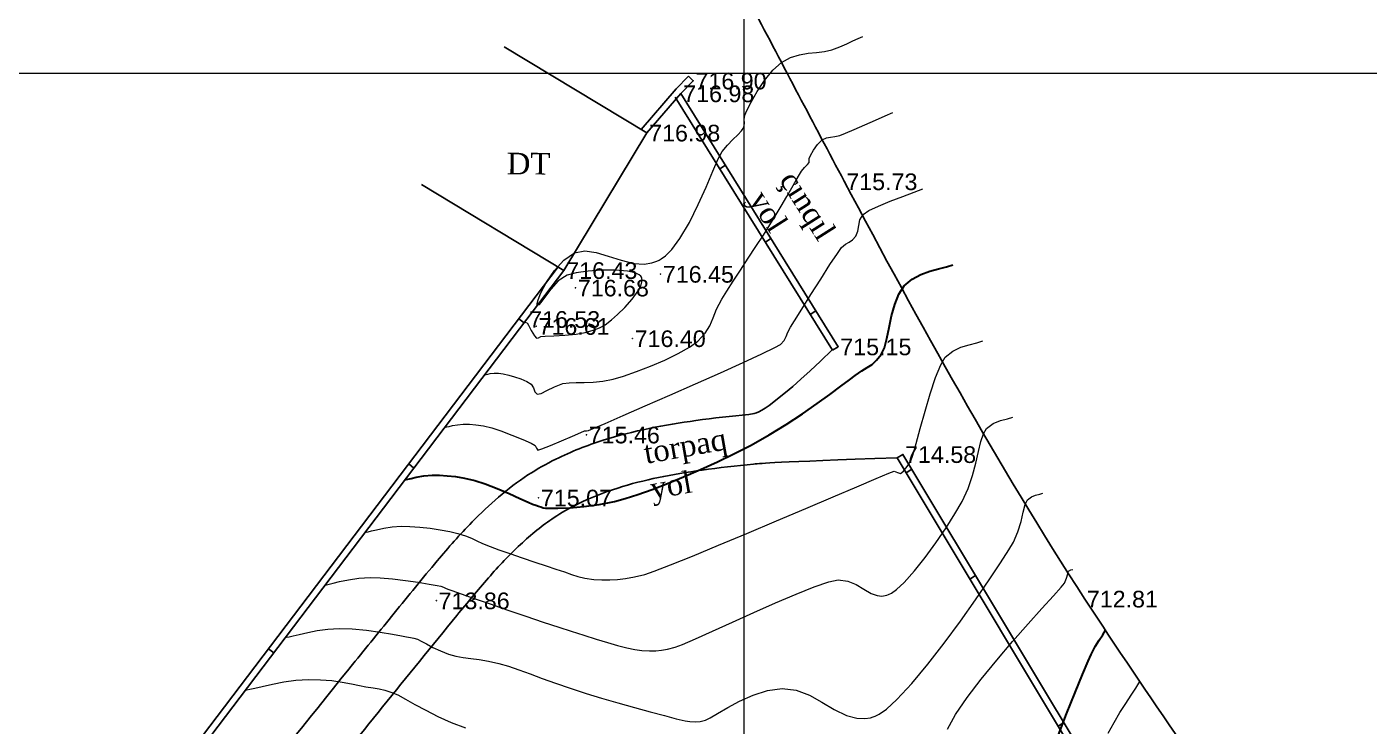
# Model space of a CAD drawing. Header units: feet. Extents: x 3381 to 683784, y 675186 to 4376258.
# Drawn here: x 678756.4 to 678837, y 4375034.5 to 4375076.5 of the extents above; entities that cross this region are included whole.
import ezdxf

# ---------------------------------------------------------------- set-up
doc = ezdxf.new("R2010")
doc.units = ezdxf.units.FT
doc.header["$MEASUREMENT"] = 0
doc.header["$PDMODE"] = 34
doc.header["$PDSIZE"] = 0.01
doc.layers.get('0').update_dxf_attribs({"linetype": 'CONTINUOUS'})
for name, color, linetype in [('0_Point_Height', 2, 'CONTINUOUS'), ('0_Point_Point', 7, 'CONTINUOUS'), ('Yazilar', 7, 'CONTINUOUS')]:
    doc.layers.add(name, color=color, linetype=linetype)
for name, color, linetype, lineweight in [('ANA HORIZONTAL', 24, 'CONTINUOUS', 30), ('HORIZANTAL', 24, 'CONTINUOUS', 13), ('km setka', 170, 'CONTINUOUS', 15)]:
    doc.layers.add(name, color=color, linetype=linetype, lineweight=lineweight)
doc.styles.get("Standard").update_dxf_attribs({"font": 'arial.ttf', "height": 2})

msp = doc.modelspace()

# ---------------------------------------------------------------- linework, layer by layer
at = {"linetype": 'Continuous'}
for p, q in [((678785.079, 4375075.316, 716.976), (678793.642, 4375070.152, 716.976)), ((678796.137, 4375073.553, 716.899), (678795.401, 4375072.787, 716.983)), ((678796.137, 4375073.553, 716.899), (678796.425, 4375073.276, 716.899)), ((678795.401, 4375072.787, 716.983), (678793.295, 4375070.362, 716.976)), ((678796.425, 4375073.276, 716.899), (678795.689, 4375072.51, 716.983)), ((678795.689, 4375072.51, 716.983), (678793.642, 4375070.152, 716.976)), ((678795.35, 4375072.299, 716.983), (678804.787, 4375057.1, 715.153)), ((678795.689, 4375072.51, 716.983), (678805.126, 4375057.311, 715.153)), ((678793.642, 4375070.152, 716.976), (678788.664, 4375061.896, 716.431)), ((678798.359, 4375068.211), (678798.025, 4375067.99)), ((678780.101, 4375067.06, 716.431), (678788.664, 4375061.896, 716.431)), ((678801.098, 4375063.799), (678800.765, 4375063.578)), ((678788.32, 4375062.104, 716.432), (678786.112, 4375059.2, 716.528)), ((678788.664, 4375061.896, 716.431), (678786.43, 4375058.958, 716.528)), ((678786.112, 4375059.2, 716.528), (678749.903, 4375011.5, 708.969)), ((678786.43, 4375058.958, 716.528), (678750.284, 4375011.34, 708.982)), ((678785.954, 4375058.992, 6.389), (678786.27, 4375058.746, 6.389)), ((678803.794, 4375059.457), (678803.461, 4375059.236)), ((678805.126, 4375057.311, 715.153), (678804.787, 4375057.1, 715.153)), ((678809.016, 4375050.844, 697.485), (678808.674, 4375050.638, 697.485)), ((678779.334, 4375050.271, -710.059), (678779.649, 4375050.025, -710.059)), ((678809.55, 4375049.955), (678809.217, 4375049.734)), ((678813.384, 4375043.574), (678813.05, 4375043.353)), ((678770.91, 4375039.173, -710.059), (678771.225, 4375038.927, -710.059)), ((678818.688, 4375034.747), (678818.354, 4375034.526))]:
    msp.add_line(p, q, dxfattribs=at)
at = {"linetype": 'Continuous', "elevation": 697.485}
for points in [[(678874.514, 4374947.13), (678863.187, 4374960.812), (678854.319, 4374975.193), (678842.51, 4374995.219), (678832.488, 4375012.161), (678821.361, 4375030.297), (678809.016, 4375050.844)], [(678874.206, 4374946.875), (678862.862, 4374960.578), (678853.977, 4374974.986), (678842.166, 4374995.016), (678832.146, 4375011.955), (678821.02, 4375030.089), (678808.674, 4375050.638)]]:
    msp.add_lwpolyline(points, dxfattribs=at)
at = {"linetype": 'Continuous'}
for points, knots in [([(678800.015, 4375077.644), (678801.836, 4375074.174), (678808.142, 4375062.155), (678818.038, 4375044.174), (678832.033, 4375024.91), (678842.805, 4375004.712), (678853.768, 4374986.826), (678862.895, 4374969.423), (678876.31, 4374950.902), (678892.91, 4374936.613), (678904.445, 4374921.776), (678912.375, 4374911.293), (678923.693, 4374899.375), (678931.942, 4374888.683), (678936.386, 4374882.923)], [0, 0, 0, 0, 11.75951, 40.72321, 61.46233, 83.054979, 109.290717, 124.392744, 141.962718, 177.533008, 189.558821, 198.276488, 216.955448, 238.768866, 238.768866, 238.768866, 238.768866]), ([(678804.772, 4375057.114), (678800.832, 4375053.35), (678800.303, 4375053.3), (678798.715, 4375053.14), (678797.651, 4375053.024), (678794.7, 4375052.617), (678792.822, 4375052.263), (678790.044, 4375051.385), (678789.093, 4375051.014), (678787.602, 4375050.276), (678787.043, 4375049.96), (678785.882, 4375049.205), (678785.294, 4375048.758), (678784.179, 4375047.808), (678783.65, 4375047.305), (678782.407, 4375046.033), (678781.717, 4375045.247), (678780.607, 4375043.929), (678780.173, 4375043.399), (678779.316, 4375042.352), (678778.891, 4375041.832), (678777.625, 4375040.276), (678776.792, 4375039.248), (678774.313, 4375036.181), (678772.686, 4375034.158), (678769.777, 4375030.563), (678768.5, 4375028.992), (678766.465, 4375026.514), (678765.723, 4375025.616), (678764.29, 4375023.894), (678763.601, 4375023.072), (678762.373, 4375021.618), (678761.839, 4375020.989), (678760.47, 4375019.387), (678759.596, 4375018.382), (678758.165, 4375016.441), (678757.578, 4375015.531), (678756.812, 4375013.877), (678756.564, 4375013.174), (678756.33, 4375012.052), (678756.276, 4375011.658), (678756.228, 4375010.864), (678756.233, 4375010.469), (678756.352, 4375008.869), (678756.668, 4375007.696), (678757.38, 4375005.852), (678757.716, 4375005.145), (678758.442, 4375003.809), (678758.833, 4375003.177), (678760.121, 4375001.254), (678761.069, 4375000.061), (678762.533, 4374998.127), (678763.084, 4374997.376), (678764.085, 4374995.845), (678764.532, 4374995.068), (678765.202, 4374993.597), (678765.444, 4374992.91), (678765.789, 4374991.475), (678765.894, 4374990.733), (678765.972, 4374989.136), (678765.925, 4374988.282), (678765.661, 4374986.602), (678765.445, 4374985.771), (678764.649, 4374983.537), (678763.917, 4374982.185), (678762.445, 4374980.038), (678761.791, 4374979.209), (678760.4, 4374977.602), (678759.661, 4374976.819), (678758.159, 4374975.267), (678757.398, 4374974.498), (678756.075, 4374973.113), (678755.511, 4374972.505), (678754.416, 4374971.253), (678753.888, 4374970.613), (678752.348, 4374968.667), (678751.383, 4374967.33), (678749.684, 4374964.866), (678748.936, 4374963.745), (678747.466, 4374961.476), (678746.748, 4374960.329), (678744.647, 4374956.855), (678743.32, 4374954.492), (678740.925, 4374949.803), (678739.845, 4374947.482), (678738.182, 4374943.457), (678737.545, 4374941.774), (678736.387, 4374938.368), (678735.865, 4374936.651), (678734.851, 4374933.022), (678734.369, 4374931.11), (678733.586, 4374927.817), (678733.27, 4374926.44), (678732.657, 4374923.676), (678732.362, 4374922.288), (678731.937, 4374920.115), (678731.792, 4374919.34), (678731.553, 4374917.94), (678731.458, 4374917.321), (678731.218, 4374915.357), (678731.142, 4374914.013), (678731.145, 4374910.996), (678731.266, 4374909.324), (678731.706, 4374906.033), (678732.022, 4374904.414), (678732.662, 4374901.698), (678732.956, 4374900.59), (678733.521, 4374898.591), (678733.787, 4374897.699), (678734.28, 4374896.085), (678734.506, 4374895.354), (678735.001, 4374893.881), (678735.271, 4374893.141), (678735.726, 4374892.05), (678735.883, 4374891.697), (678736.386, 4374890.643), (678736.747, 4374889.982), (678737.428, 4374888.712), (678737.748, 4374888.103), (678738.146, 4374887.201), (678738.267, 4374886.897), (678738.454, 4374886.343), (678738.525, 4374886.096), (678738.648, 4374885.572), (678738.7, 4374885.298), (678738.834, 4374884.462), (678738.896, 4374883.871), (678736.711, 4374879.458)], [0, 0, 0, 0, 1.504182, 1.504182, 4.512547, 4.512547, 9.897023, 9.897023, 12.795834, 12.795834, 14.604059, 14.604059, 16.662244, 16.662244, 18.72043, 18.72043, 21.69221, 21.69221, 23.690537, 23.690537, 25.688865, 25.688865, 29.68552, 29.68552, 37.678831, 37.678831, 43.858623, 43.858623, 47.338723, 47.338723, 50.479181, 50.479181, 52.843093, 52.843093, 56.452422, 56.452422, 59.343353, 59.343353, 61.301717, 61.301717, 62.310714, 62.310714, 63.319712, 63.319712, 66.426739, 66.426739, 68.50177, 68.50177, 70.576802, 70.576802, 75.092259, 75.092259, 77.984383, 77.984383, 80.876507, 80.876507, 83.368148, 83.368148, 85.859789, 85.859789, 88.693846, 88.693846, 91.527902, 91.527902, 96.504404, 96.504404, 99.813748, 99.813748, 103.123092, 103.123092, 106.359907, 106.359907, 108.778682, 108.778682, 111.197456, 111.197456, 116.035005, 116.035005, 120.025858, 120.025858, 124.016711, 124.016711, 131.998417, 131.998417, 139.538843, 139.538843, 144.840516, 144.840516, 150.142189, 150.142189, 155.992549, 155.992549, 160.212599, 160.212599, 164.43265, 164.43265, 166.77754, 166.77754, 168.584028, 168.584028, 172.423705, 172.423705, 177.221179, 177.221179, 182.018653, 182.018653, 185.384546, 185.384546, 188.140377, 188.140377, 190.397291, 190.397291, 192.654204, 192.654204, 193.73589, 193.73589, 195.899262, 195.899262, 198.062634, 198.062634, 199.190084, 199.190084, 200.13488, 200.13488, 201.079676, 201.079676, 202.923933, 202.923933, 202.923933, 202.923933]), ([(678808.675, 4375050.644), (678801.113, 4375050.364), (678800.583, 4375050.313), (678799.006, 4375050.154), (678797.969, 4375050.04), (678795.168, 4375049.652), (678793.46, 4375049.321), (678791.043, 4375048.553), (678790.235, 4375048.234), (678788.985, 4375047.612), (678788.517, 4375047.344), (678787.368, 4375046.586), (678786.697, 4375046.04), (678785.387, 4375044.816), (678784.75, 4375044.139), (678783.486, 4375042.704), (678782.86, 4375041.945), (678780.713, 4375039.324), (678779.234, 4375037.498), (678776.306, 4375033.873), (678774.857, 4375032.072), (678770.47, 4375026.65), (678767.493, 4375023.008), (678763.774, 4375018.635), (678763.29, 4375018.072), (678762.348, 4375016.963), (678761.892, 4375016.413), (678760.905, 4375015.124), (678760.408, 4375014.389), (678759.721, 4375013.07), (678759.494, 4375012.484), (678759.306, 4375011.644), (678759.267, 4375011.383), (678759.231, 4375010.855), (678759.233, 4375010.579), (678759.317, 4375009.469), (678759.547, 4375008.567), (678760.098, 4375007.14), (678760.343, 4375006.612), (678760.881, 4375005.592), (678761.175, 4375005.097), (678762.258, 4375003.417), (678763.151, 4375002.27), (678764.669, 4375000.279), (678765.282, 4374999.464), (678766.452, 4374997.728), (678767.007, 4374996.81), (678767.753, 4374995.256), (678768, 4374994.66), (678768.41, 4374993.426), (678768.571, 4374992.795), (678768.928, 4374990.881), (678768.998, 4374989.575), (678768.827, 4374987.174), (678768.626, 4374986.079), (678768.024, 4374983.969), (678767.623, 4374982.95), (678766.669, 4374981.011), (678766.117, 4374980.09), (678764.737, 4374978.074), (678763.873, 4374977.009), (678762.089, 4374975.003), (678761.168, 4374974.058), (678759.502, 4374972.352), (678758.752, 4374971.586), (678757.576, 4374970.311), (678757.131, 4374969.807), (678756.259, 4374968.772), (678755.833, 4374968.243), (678754.578, 4374966.626), (678753.774, 4374965.51), (678752.247, 4374963.301), (678751.52, 4374962.213), (678750.099, 4374960.024), (678749.404, 4374958.92), (678747.375, 4374955.577), (678746.095, 4374953.309), (678743.718, 4374948.693), (678742.621, 4374946.346), (678740.967, 4374942.342), (678740.351, 4374940.708), (678739.228, 4374937.401), (678738.719, 4374935.724), (678737.722, 4374932.141), (678737.242, 4374930.232), (678736.471, 4374926.978), (678736.165, 4374925.639), (678735.573, 4374922.966), (678735.29, 4374921.631), (678734.875, 4374919.505), (678734.726, 4374918.71), (678734.493, 4374917.322), (678734.404, 4374916.724), (678734.266, 4374915.531), (678734.217, 4374914.93), (678734.122, 4374913.122), (678734.131, 4374911.907), (678734.32, 4374908.773), (678734.601, 4374906.864), (678735.39, 4374903.057), (678735.898, 4374901.158), (678736.644, 4374898.618), (678736.838, 4374897.977), (678737.231, 4374896.699), (678737.428, 4374896.07), (678737.823, 4374894.907), (678738.018, 4374894.371), (678738.37, 4374893.497), (678738.518, 4374893.152), (678738.8, 4374892.546), (678738.931, 4374892.28), (678739.211, 4374891.736), (678739.358, 4374891.461), (678739.809, 4374890.62), (678740.124, 4374890.041), (678740.649, 4374888.969), (678740.866, 4374888.489), (678741.186, 4374887.646), (678741.303, 4374887.293), (678741.5, 4374886.574), (678741.578, 4374886.217), (678741.773, 4374885.158), (678741.849, 4374884.47), (678741.928, 4374883.728), (678741.936, 4374883.647), (678743.67, 4374879.335)], [0, 0, 0, 0, 1.519576, 1.519576, 4.558728, 4.558728, 9.930594, 9.930594, 12.837598, 12.837598, 14.698947, 14.698947, 17.596272, 17.596272, 20.493598, 20.493598, 23.430765, 23.430765, 30.540606, 30.540606, 37.650448, 37.650448, 51.870131, 51.870131, 53.943342, 53.943342, 56.016553, 56.016553, 58.839775, 58.839775, 61.186701, 61.186701, 62.257023, 62.257023, 63.327345, 63.327345, 66.426341, 66.426341, 68.26825, 68.26825, 70.110159, 70.110159, 74.62153, 74.62153, 77.595, 77.595, 80.568471, 80.568471, 82.304355, 82.304355, 84.04024, 84.04024, 87.512009, 87.512009, 90.504027, 90.504027, 93.496045, 93.496045, 96.488063, 96.488063, 100.372173, 100.372173, 104.256283, 104.256283, 107.517701, 107.517701, 109.618427, 109.618427, 111.719153, 111.719153, 115.920605, 115.920605, 119.858792, 119.858792, 123.796978, 123.796978, 131.673352, 131.673352, 139.553481, 139.553481, 144.894421, 144.894421, 150.235361, 150.235361, 156.190392, 156.190392, 160.321983, 160.321983, 164.453574, 164.453574, 166.899961, 166.899961, 168.797126, 168.797126, 170.694291, 170.694291, 174.488621, 174.488621, 180.488906, 180.488906, 186.48919, 186.48919, 188.508696, 188.508696, 190.528201, 190.528201, 192.322947, 192.322947, 193.52533, 193.52533, 194.478712, 194.478712, 195.432094, 195.432094, 197.338858, 197.338858, 198.784376, 198.784376, 199.759029, 199.759029, 200.733681, 200.733681, 202.682985, 202.682985, 202.923933, 202.923933, 202.923933, 202.923933])]:
    msp.add_open_spline(points, degree=3, knots=knots, dxfattribs=at)
at = {"layer": '0_Point_Point'}
for p in [(678796.425, 4375073.276, 716.899), (678795.689, 4375072.51, 716.983), (678793.642, 4375070.152, 716.976), (678805.487, 4375067.227, 715.731), (678788.664, 4375061.896, 716.431), (678794.463, 4375061.671, 716.448), (678789.357, 4375060.846, 716.68), (678786.43, 4375058.958, 716.528), (678786.996, 4375058.538, 716.608), (678792.772, 4375057.805, 716.396), (678805.126, 4375057.311, 715.153), (678790.013, 4375052.019, 715.458), (678809.016, 4375050.844, 714.578), (678787.137, 4375048.236, 715.073), (678780.994, 4375042.062, 713.864), (678819.934, 4375042.167, 712.806)]:
    msp.add_point(p, dxfattribs=at)
at = {"layer": 'ANA HORIZONTAL', "color": 16, "lineweight": 30}
for points, elevation in [([(678779.111, 4375049.316), (678779.167, 4375049.326), (678779.287, 4375049.351), (678779.487, 4375049.399), (678779.792, 4375049.47), (678780.234, 4375049.55), (678780.746, 4375049.59), (678781.187, 4375049.59), (678781.647, 4375049.566), (678782.143, 4375049.509), (678782.692, 4375049.413), (678783.313, 4375049.267), (678783.936, 4375049.069), (678784.649, 4375048.793), (678785.37, 4375048.488), (678786.018, 4375048.2), (678786.51, 4375047.976), (678786.767, 4375047.863), (678786.97, 4375047.79), (678787.138, 4375047.733), (678787.27, 4375047.691), (678787.414, 4375047.642), (678787.559, 4375047.612), (678787.783, 4375047.608), (678788.289, 4375047.613), (678789.005, 4375047.643), (678789.858, 4375047.71), (678790.776, 4375047.828), (678791.688, 4375048.011), (678792.338, 4375048.192), (678793.099, 4375048.437), (678793.951, 4375048.739), (678794.875, 4375049.093), (678795.852, 4375049.491), (678796.863, 4375049.928), (678797.887, 4375050.398), (678798.907, 4375050.893), (678799.904, 4375051.407), (678800.985, 4375052.016), (678802.018, 4375052.648), (678802.984, 4375053.281), (678803.864, 4375053.89), (678804.64, 4375054.449), (678805.294, 4375054.936), (678805.807, 4375055.324), (678806.162, 4375055.59), (678806.552, 4375055.854), (678806.881, 4375056.055), (678807.17, 4375056.249), (678807.444, 4375056.492), (678807.725, 4375056.84), (678807.909, 4375057.239), (678808.058, 4375057.797), (678808.195, 4375058.457), (678808.345, 4375059.162), (678808.53, 4375059.853), (678808.773, 4375060.473), (678809.098, 4375060.964), (678809.572, 4375061.369), (678810.099, 4375061.652), (678810.643, 4375061.848), (678811.169, 4375061.987), (678811.64, 4375062.103), (678812.021, 4375062.228)], 715), ([(678818.303, 4375033.844), (678818.857, 4375035.263), (678819.376, 4375036.553), (678819.82, 4375037.632), (678820.152, 4375038.42), (678820.335, 4375038.835), (678820.576, 4375039.3), (678820.812, 4375039.69), (678821.024, 4375040.015), (678821.194, 4375040.282)], 712.5)]:
    msp.add_lwpolyline(points, dxfattribs=dict(at, elevation=elevation))
at = {"layer": 'HORIZANTAL', "color": 16, "linetype": 'Continuous', "lineweight": 20}
for points, elevation in [([(678786.296, 4375058.781), (678786.3, 4375058.782), (678786.315, 4375058.785), (678786.326, 4375058.786), (678786.38, 4375058.773), (678786.444, 4375058.752), (678786.526, 4375058.604), (678786.699, 4375058.289), (678786.885, 4375057.97), (678787.006, 4375057.813), (678787.133, 4375057.849), (678787.28, 4375057.926), (678787.528, 4375057.942), (678788.051, 4375057.963), (678788.716, 4375058.001), (678789.389, 4375058.065), (678789.939, 4375058.165), (678790.417, 4375058.299), (678790.792, 4375058.435), (678791.136, 4375058.624), (678791.522, 4375058.919), (678791.876, 4375059.236), (678792.311, 4375059.666), (678792.75, 4375060.158), (678793.116, 4375060.66), (678793.304, 4375061.034), (678793.358, 4375061.28), (678793.343, 4375061.423), (678793.319, 4375061.486), (678793.286, 4375061.536), (678793.18, 4375061.626), (678792.933, 4375061.737), (678792.469, 4375061.841), (678791.736, 4375061.908), (678790.919, 4375061.91), (678790.107, 4375061.855), (678789.389, 4375061.751), (678788.857, 4375061.605), (678788.32, 4375061.256), (678787.866, 4375060.764), (678787.502, 4375060.265), (678787.281, 4375059.956), (678787.158, 4375059.822), (678787.099, 4375059.796), (678787.075, 4375059.806), (678787.062, 4375059.828), (678787.059, 4375059.913), (678787.11, 4375060.128), (678787.275, 4375060.545), (678787.616, 4375061.195), (678788.084, 4375061.884), (678788.652, 4375062.503), (678789.295, 4375062.941), (678789.91, 4375063.067), (678790.593, 4375062.973), (678791.326, 4375062.753), (678792.09, 4375062.503), (678792.866, 4375062.315), (678793.484, 4375062.274), (678793.939, 4375062.338), (678794.236, 4375062.437), (678794.383, 4375062.506), (678794.51, 4375062.58), (678794.762, 4375062.77), (678795.136, 4375063.15), (678795.62, 4375063.802), (678796.195, 4375064.778), (678796.725, 4375065.842), (678797.199, 4375066.898), (678797.605, 4375067.846), (678797.933, 4375068.591), (678798.171, 4375069.034), (678798.488, 4375069.421), (678798.811, 4375069.756), (678799.105, 4375070.041), (678799.336, 4375070.279), (678799.469, 4375070.472), (678799.513, 4375070.724), (678799.488, 4375070.949), (678799.521, 4375071.21), (678799.647, 4375071.497), (678799.903, 4375072), (678800.264, 4375072.63), (678800.705, 4375073.297), (678801.201, 4375073.91), (678801.729, 4375074.381), (678802.265, 4375074.673), (678802.801, 4375074.842), (678803.327, 4375074.931), (678803.834, 4375074.981), (678804.314, 4375075.038), (678804.758, 4375075.143), (678805.236, 4375075.319), (678805.657, 4375075.497), (678806.024, 4375075.668), (678806.341, 4375075.82), (678806.611, 4375075.944)], 716.5), ([(678783.901, 4375055.626), (678783.927, 4375055.631), (678783.984, 4375055.644), (678784.082, 4375055.667), (678784.236, 4375055.699), (678784.466, 4375055.721), (678784.723, 4375055.716), (678785.01, 4375055.684), (678785.353, 4375055.609), (678785.69, 4375055.51), (678786.078, 4375055.374), (678786.436, 4375055.22), (678786.687, 4375055.067), (678786.832, 4375054.839), (678786.907, 4375054.606), (678787.052, 4375054.457), (678787.289, 4375054.5), (678787.641, 4375054.681), (678788.084, 4375054.908), (678788.592, 4375055.091), (678788.972, 4375055.149), (678789.404, 4375055.164), (678789.885, 4375055.166), (678790.413, 4375055.182), (678790.988, 4375055.238), (678791.608, 4375055.362), (678792.247, 4375055.551), (678793.021, 4375055.818), (678793.868, 4375056.144), (678794.724, 4375056.509), (678795.524, 4375056.894), (678796.207, 4375057.28), (678796.708, 4375057.648), (678797.143, 4375058.119), (678797.416, 4375058.571), (678797.617, 4375059.039), (678797.833, 4375059.558), (678798.152, 4375060.163), (678798.452, 4375060.644), (678798.832, 4375061.238), (678799.267, 4375061.908), (678799.73, 4375062.619), (678800.196, 4375063.334), (678800.639, 4375064.017), (678801.033, 4375064.632), (678801.352, 4375065.142), (678801.708, 4375065.74), (678802.044, 4375066.322), (678802.346, 4375066.856), (678802.603, 4375067.312), (678802.801, 4375067.656), (678802.928, 4375067.859), (678803.117, 4375068.08), (678803.289, 4375068.251), (678803.382, 4375068.362), (678803.393, 4375068.49), (678803.4, 4375068.62), (678803.481, 4375068.791), (678803.657, 4375069.108), (678803.898, 4375069.458), (678804.173, 4375069.729), (678804.431, 4375069.858), (678804.671, 4375069.901), (678804.926, 4375069.925), (678805.232, 4375069.996), (678805.578, 4375070.131), (678806.104, 4375070.354), (678806.73, 4375070.628), (678807.377, 4375070.914), (678807.965, 4375071.175), (678808.414, 4375071.372)], 716), ([(678781.506, 4375052.471), (678781.544, 4375052.478), (678781.624, 4375052.495), (678781.759, 4375052.527), (678781.964, 4375052.575), (678782.262, 4375052.628), (678782.606, 4375052.656), (678782.978, 4375052.653), (678783.375, 4375052.623), (678783.819, 4375052.555), (678784.333, 4375052.438), (678784.878, 4375052.262), (678785.538, 4375052.008), (678786.185, 4375051.736), (678786.692, 4375051.508), (678786.93, 4375051.383), (678787.014, 4375051.222), (678787.098, 4375051.102), (678787.337, 4375051.174), (678787.856, 4375051.382), (678788.513, 4375051.66), (678789.168, 4375051.942), (678789.678, 4375052.163), (678789.903, 4375052.257), (678790.02, 4375052.267), (678790.137, 4375052.278), (678790.413, 4375052.395), (678791.138, 4375052.708), (678792.214, 4375053.175), (678793.542, 4375053.755), (678795.025, 4375054.405), (678796.565, 4375055.085), (678798.063, 4375055.751), (678799.421, 4375056.362), (678800.542, 4375056.877), (678801.327, 4375057.253), (678801.678, 4375057.449), (678801.889, 4375057.688), (678802.01, 4375057.921), (678802.114, 4375058.175), (678802.269, 4375058.479), (678802.509, 4375058.868), (678802.943, 4375059.563), (678803.493, 4375060.44), (678804.085, 4375061.374), (678804.642, 4375062.239), (678805.087, 4375062.911), (678805.343, 4375063.264), (678805.574, 4375063.466), (678805.789, 4375063.595), (678805.994, 4375063.728), (678806.195, 4375063.945), (678806.321, 4375064.251), (678806.37, 4375064.585), (678806.439, 4375064.925), (678806.628, 4375065.248), (678806.97, 4375065.481), (678807.549, 4375065.756), (678808.265, 4375066.049), (678809.016, 4375066.336), (678809.701, 4375066.594), (678810.217, 4375066.8)], 715.5), ([(678776.716, 4375046.161), (678776.775, 4375046.171), (678776.9, 4375046.197), (678777.105, 4375046.244), (678777.41, 4375046.318), (678777.843, 4375046.411), (678778.335, 4375046.487), (678778.886, 4375046.525), (678779.412, 4375046.516), (678780.001, 4375046.474), (678780.618, 4375046.405), (678781.229, 4375046.315), (678781.798, 4375046.21), (678782.292, 4375046.096), (678782.751, 4375045.956), (678783.107, 4375045.812), (678783.427, 4375045.66), (678783.777, 4375045.494), (678784.226, 4375045.31), (678784.751, 4375045.118), (678785.414, 4375044.883), (678786.153, 4375044.627), (678786.902, 4375044.373), (678787.599, 4375044.142), (678788.178, 4375043.958), (678788.699, 4375043.785), (678789.114, 4375043.633), (678789.495, 4375043.507), (678789.916, 4375043.408), (678790.449, 4375043.34), (678790.941, 4375043.309), (678791.408, 4375043.305), (678791.874, 4375043.333), (678792.365, 4375043.395), (678792.903, 4375043.495), (678793.515, 4375043.636), (678794.082, 4375043.827), (678795.068, 4375044.208), (678796.385, 4375044.74), (678797.943, 4375045.385), (678799.654, 4375046.102), (678801.431, 4375046.851), (678803.183, 4375047.594), (678804.824, 4375048.291), (678806.263, 4375048.902), (678807.414, 4375049.388), (678808.186, 4375049.71), (678808.492, 4375049.827), (678808.7, 4375049.751), (678808.888, 4375049.703), (678809.066, 4375049.837), (678809.281, 4375050.109), (678809.497, 4375050.462), (678809.617, 4375050.806), (678809.812, 4375051.488), (678810.064, 4375052.4), (678810.356, 4375053.436), (678810.67, 4375054.488), (678810.989, 4375055.451), (678811.294, 4375056.218), (678811.568, 4375056.68), (678812.013, 4375057.043), (678812.509, 4375057.279), (678813.007, 4375057.431), (678813.462, 4375057.542), (678813.824, 4375057.656)], 714.5), ([(678774.321, 4375043.005), (678774.395, 4375043.019), (678774.55, 4375043.051), (678774.805, 4375043.11), (678775.186, 4375043.202), (678775.726, 4375043.318), (678776.34, 4375043.413), (678777.026, 4375043.46), (678777.63, 4375043.44), (678778.361, 4375043.373), (678779.143, 4375043.275), (678779.9, 4375043.164), (678780.558, 4375043.057), (678781.04, 4375042.971), (678781.272, 4375042.925), (678781.422, 4375042.874), (678781.538, 4375042.82), (678781.686, 4375042.756), (678781.927, 4375042.67), (678782.479, 4375042.475), (678783.271, 4375042.197), (678784.232, 4375041.862), (678785.291, 4375041.494), (678786.378, 4375041.122), (678787.419, 4375040.769), (678788.346, 4375040.462), (678789.086, 4375040.226), (678789.865, 4375039.985), (678790.594, 4375039.758), (678791.269, 4375039.553), (678791.886, 4375039.374), (678792.44, 4375039.229), (678792.926, 4375039.125), (678793.339, 4375039.068), (678793.802, 4375039.039), (678794.176, 4375039.042), (678794.519, 4375039.079), (678794.889, 4375039.152), (678795.343, 4375039.261), (678795.791, 4375039.425), (678796.567, 4375039.759), (678797.593, 4375040.219), (678798.789, 4375040.761), (678800.077, 4375041.343), (678801.378, 4375041.92), (678802.612, 4375042.448), (678803.702, 4375042.885), (678804.567, 4375043.185), (678805.13, 4375043.307), (678805.718, 4375043.236), (678806.222, 4375043.021), (678806.675, 4375042.746), (678807.11, 4375042.494), (678807.47, 4375042.364), (678807.756, 4375042.337), (678807.96, 4375042.362), (678808.066, 4375042.39), (678808.15, 4375042.421), (678808.331, 4375042.516), (678808.636, 4375042.737), (678809.091, 4375043.158), (678809.713, 4375043.847), (678810.365, 4375044.66), (678811.01, 4375045.542), (678811.617, 4375046.433), (678812.151, 4375047.276), (678812.578, 4375048.014), (678812.938, 4375048.788), (678813.206, 4375049.567), (678813.408, 4375050.32), (678813.568, 4375051.012), (678813.709, 4375051.611), (678813.858, 4375052.084), (678814.037, 4375052.397), (678814.436, 4375052.701), (678814.878, 4375052.877), (678815.297, 4375052.985), (678815.628, 4375053.085)], 714), ([(678771.926, 4375039.85), (678771.999, 4375039.863), (678772.153, 4375039.894), (678772.401, 4375039.95), (678772.765, 4375040.038), (678773.275, 4375040.157), (678773.844, 4375040.267), (678774.475, 4375040.352), (678775.166, 4375040.394), (678775.946, 4375040.37), (678776.791, 4375040.287), (678777.619, 4375040.169), (678778.353, 4375040.046), (678778.91, 4375039.942), (678779.212, 4375039.884), (678779.452, 4375039.846), (678779.641, 4375039.81), (678779.871, 4375039.741), (678780.09, 4375039.638), (678780.399, 4375039.466), (678780.786, 4375039.256), (678781.236, 4375039.039), (678781.734, 4375038.847), (678782.167, 4375038.731), (678782.608, 4375038.653), (678783.073, 4375038.59), (678783.575, 4375038.523), (678784.128, 4375038.429), (678784.746, 4375038.288), (678785.327, 4375038.118), (678785.949, 4375037.908), (678786.622, 4375037.664), (678787.354, 4375037.394), (678788.154, 4375037.105), (678789.031, 4375036.802), (678789.994, 4375036.493), (678790.921, 4375036.215), (678791.903, 4375035.928), (678792.892, 4375035.648), (678793.84, 4375035.387), (678794.696, 4375035.158), (678795.412, 4375034.974), (678795.94, 4375034.849), (678796.229, 4375034.795), (678796.566, 4375034.781), (678796.839, 4375034.81), (678797.17, 4375034.886), (678797.443, 4375035.018), (678797.895, 4375035.291), (678798.496, 4375035.647), (678799.214, 4375036.031), (678800.02, 4375036.387), (678800.881, 4375036.658), (678801.768, 4375036.787), (678802.619, 4375036.689), (678803.409, 4375036.381), (678804.161, 4375035.959), (678804.897, 4375035.521), (678805.641, 4375035.164), (678806.258, 4375035), (678806.74, 4375034.982), (678807.073, 4375035.032), (678807.244, 4375035.077), (678807.358, 4375035.118), (678807.606, 4375035.248), (678808.028, 4375035.551), (678808.667, 4375036.132), (678809.56, 4375037.09), (678810.52, 4375038.24), (678811.506, 4375039.509), (678812.476, 4375040.824), (678813.39, 4375042.113), (678814.206, 4375043.304), (678814.883, 4375044.325), (678815.381, 4375045.103), (678815.658, 4375045.565), (678815.936, 4375046.197), (678816.12, 4375046.821), (678816.251, 4375047.383), (678816.366, 4375047.831), (678816.507, 4375048.113), (678816.739, 4375048.29), (678816.995, 4375048.392), (678817.239, 4375048.455), (678817.431, 4375048.513)], 713.5), ([(678811.708, 4375034.353), (678812.192, 4375035.23), (678812.884, 4375036.247), (678813.726, 4375037.352), (678814.656, 4375038.492), (678815.614, 4375039.614), (678816.542, 4375040.666), (678817.378, 4375041.594), (678818.063, 4375042.348), (678818.537, 4375042.873), (678818.739, 4375043.117), (678818.856, 4375043.414), (678818.921, 4375043.677), (678818.976, 4375043.829), (678819.112, 4375043.904), (678819.235, 4375043.941)], 713), ([(678769.531, 4375036.695), (678769.617, 4375036.71), (678769.799, 4375036.746), (678770.098, 4375036.812), (678770.542, 4375036.915), (678771.158, 4375037.053), (678771.833, 4375037.182), (678772.553, 4375037.281), (678773.306, 4375037.329), (678774.045, 4375037.316), (678774.727, 4375037.257), (678775.347, 4375037.168), (678775.897, 4375037.067), (678776.371, 4375036.969), (678776.764, 4375036.893), (678777.21, 4375036.822), (678777.558, 4375036.764), (678777.9, 4375036.686), (678778.328, 4375036.552), (678778.675, 4375036.398), (678779.138, 4375036.149), (678779.703, 4375035.832), (678780.359, 4375035.475), (678781.093, 4375035.104), (678781.895, 4375034.747), (678782.751, 4375034.43)], 713), ([(678821.344, 4375034.099), (678821.705, 4375034.751), (678822.063, 4375035.347), (678822.407, 4375035.889), (678822.726, 4375036.378), (678823.011, 4375036.815), (678823.252, 4375037.202)], 712)]:
    msp.add_lwpolyline(points, dxfattribs=dict(at, elevation=elevation))
at = {"layer": 'km setka', "flags": 128}
for points in [[(678799.461, 4375155.521), (678799.461, 4374699.736)], [(678599.655, 4375073.732), (679076.815, 4375073.732)], [(678599.655, 4375073.732), (679076.815, 4375073.732)]]:
    msp.add_lwpolyline(points, dxfattribs=at)

# ---------------------------------------------------------------- texts
at = {"layer": '0_Point_Height', "color": 0}
for s, p in [('716.90', (678796.561, 4375072.762, 716.899)), ('716.98', (678795.825, 4375071.996, 716.983)), ('716.98', (678793.778, 4375069.638, 716.976)), ('715.73', (678805.623, 4375066.713, 715.731)), ('716.43', (678788.8, 4375061.382, 716.431)), ('716.45', (678794.599, 4375061.157, 716.448)), ('716.68', (678789.493, 4375060.332, 716.68)), ('716.53', (678786.566, 4375058.444, 716.528)), ('716.61', (678787.132, 4375058.024, 716.608)), ('716.40', (678792.908, 4375057.291, 716.396)), ('715.15', (678805.262, 4375056.797, 715.153)), ('715.46', (678790.149, 4375051.505, 715.458)), ('714.58', (678809.152, 4375050.33, 714.578)), ('715.07', (678787.273, 4375047.722, 715.073)), ('713.86', (678781.13, 4375041.548, 713.864)), ('712.81', (678820.07, 4375041.653, 712.806))]:
    msp.add_text(s, height=1, dxfattribs=at).set_placement(p)
at = {"layer": 'Yazilar', "char_height": 1.3, "width": 0.10588, "attachment_point": 1}
for s, insert, rotation in [('{\\fTimes New Roman|b0|i0|c0|p18;DT}', (678785.233, 4375068.96), 359.75118), ('{\\fTimes New Roman|b0|i0|c238|p18;çınqıl yol}', (678802.655, 4375068.024), 302.4345), ('{\\fTimes New Roman|b0|i0|c0|p18;torpaq\\fTimes New Roman|b0|i0|c238|p18; yol}', (678793.361, 4375051.554), 10.07241)]:
    msp.add_mtext(s, dxfattribs=dict(at, insert=insert, rotation=rotation))

doc.saveas('drawing.dxf')
